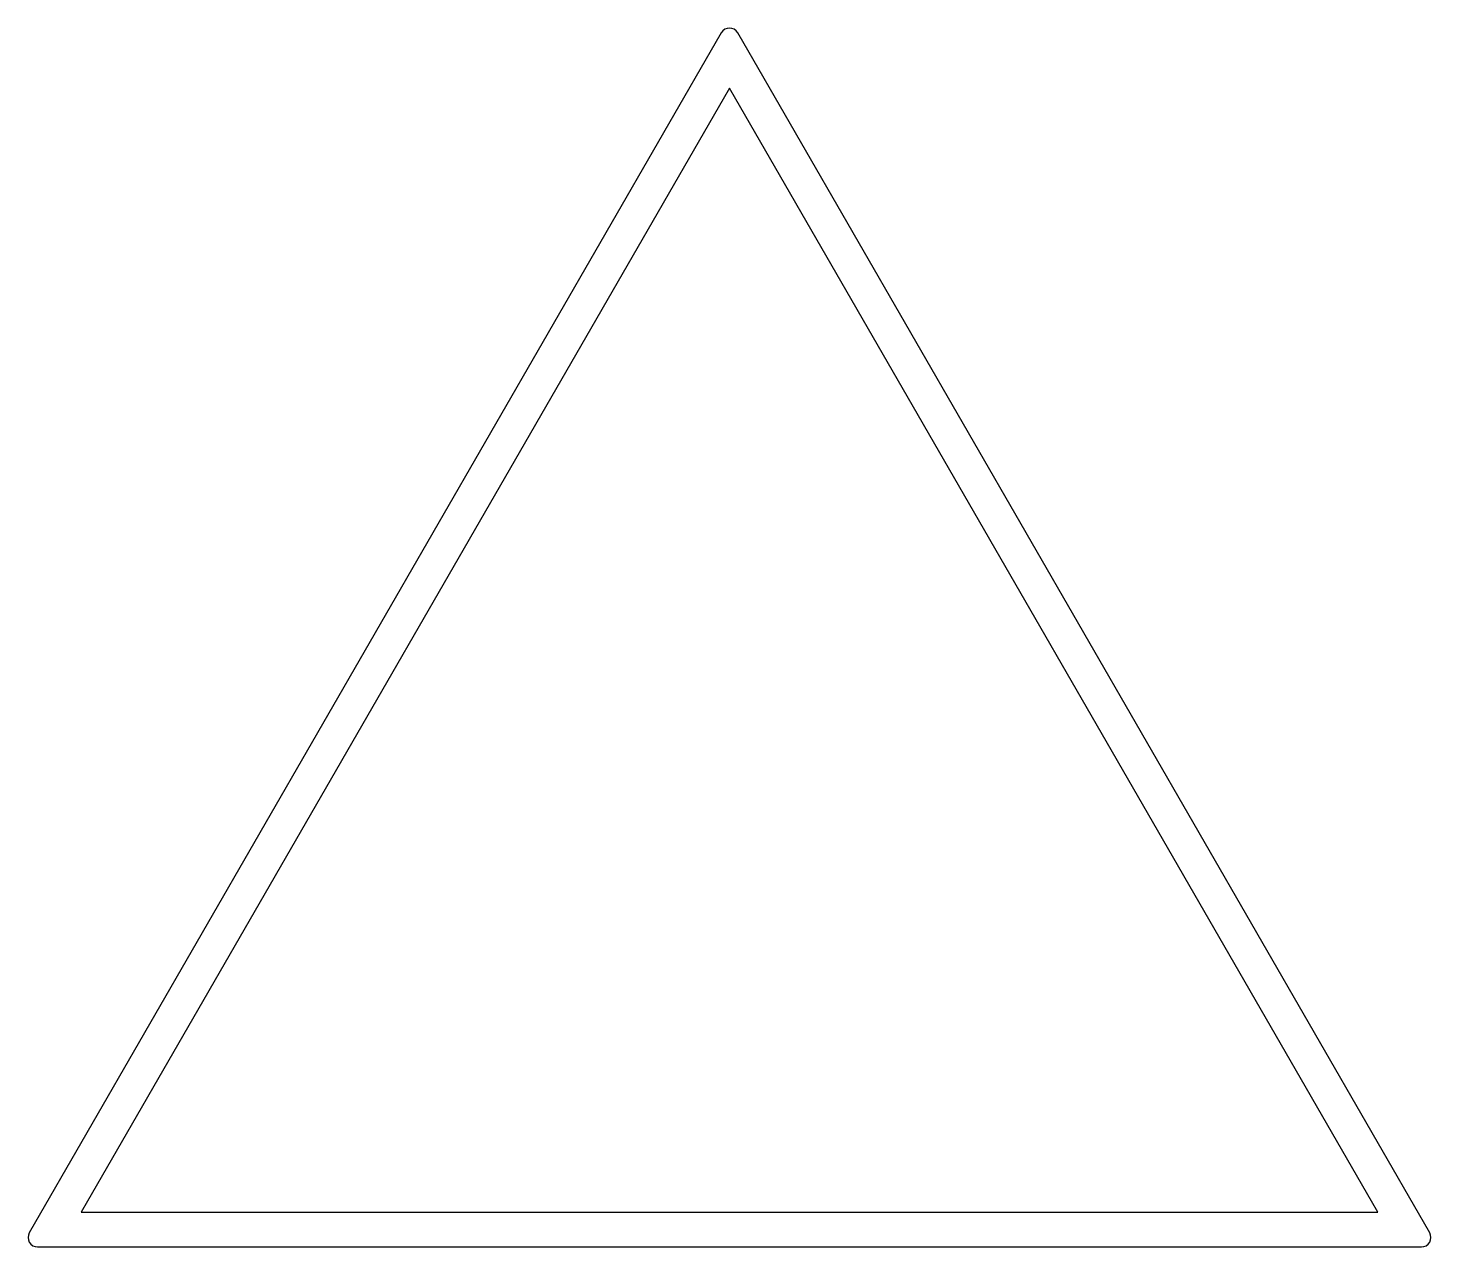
# Model space of a CAD drawing. Extents: x 139.2 to 183.6, y 194.7 to 233.3.
import ezdxf

# ---------------------------------------------------------------- set-up
doc = ezdxf.new("R2010")
doc.units = 0
doc.header["$LTSCALE"] = 15
doc.layers.get('0').update_dxf_attribs({"linetype": 'CONTINUOUS'})

msp = doc.modelspace()

# ---------------------------------------------------------------- linework, layer by layer
at = {"color": 0, "linetype": 'BYBLOCK', "ltscale": 0.05}
msp.add_lwpolyline([(161.141, 233.184), (139.21, 195.159, 0.57735), (139.47, 194.709), (183.331, 194.709, 0.57735), (183.591, 195.159), (161.66, 233.184, 0.57735)], format="xyb", close=True, dxfattribs=at)
msp.add_lwpolyline([(161.4, 231.434), (140.856, 195.809), (181.945, 195.809)], close=True, dxfattribs=at)

doc.saveas('drawing.dxf')
